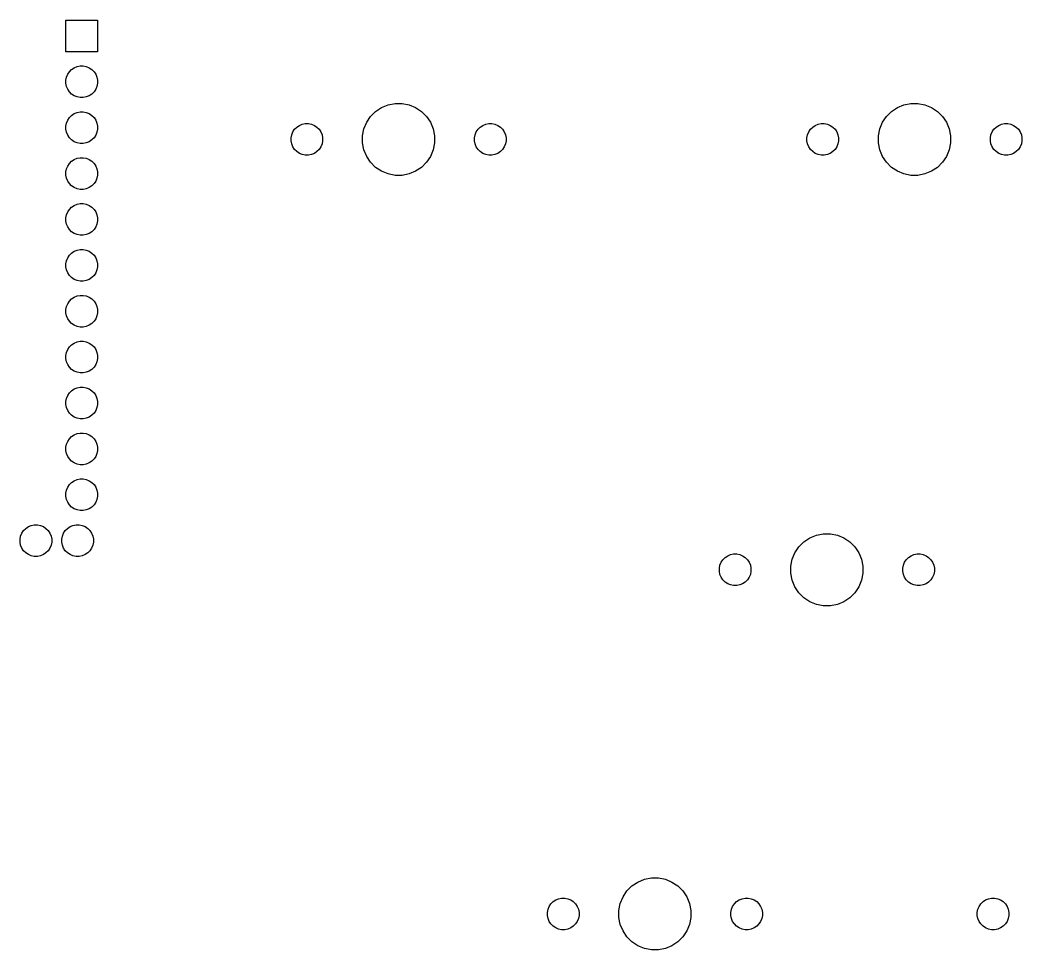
# Model space of a CAD drawing. Extents: x -662 to -203, y -195 to -58.
# Drawn here: x -544 to -488.5, y -109.2 to -57.7 of the extents above; entities that cross this region are included whole.
import ezdxf

# ---------------------------------------------------------------- set-up
doc = ezdxf.new("R2010")
doc.units = 0
doc.layers.add('BLACK', color=7, linetype='CONTINUOUS')

msp = doc.modelspace()

# ---------------------------------------------------------------- linework, layer by layer
at = {"layer": 'BLACK', "linetype": 'CONTINUOUS'}
for p, q in [((-541.414, -59.4741), (-541.414, -57.7215)), ((-541.414, -57.7215), (-539.661, -57.7215)), ((-539.661, -57.7215), (-539.661, -59.4741)), ((-539.661, -59.4741), (-541.414, -59.4741)), ((-541.218, -60.5792), (-541.096, -60.4571)), ((-541.096, -60.4571), (-540.952, -60.3612)), ((-540.952, -60.3612), (-540.793, -60.2952)), ((-540.793, -60.2952), (-540.624, -60.2615)), ((-540.624, -60.2615), (-540.451, -60.2615)), ((-540.451, -60.2615), (-540.282, -60.2952)), ((-540.282, -60.2952), (-540.122, -60.3612)), ((-540.122, -60.3612), (-539.979, -60.4571)), ((-539.979, -60.4571), (-539.857, -60.5792)), ((-541.414, -61.0515), (-541.38, -60.8822)), ((-541.38, -60.8822), (-541.314, -60.7227)), ((-541.314, -60.7227), (-541.218, -60.5792)), ((-539.857, -60.5792), (-539.761, -60.7227)), ((-539.761, -60.7227), (-539.695, -60.8822)), ((-539.695, -60.8822), (-539.661, -61.0515)), ((-541.414, -61.2241), (-541.414, -61.0515)), ((-541.38, -61.3934), (-541.414, -61.2241)), ((-541.314, -61.5529), (-541.38, -61.3934)), ((-541.218, -61.6964), (-541.314, -61.5529)), ((-539.761, -61.5529), (-539.857, -61.6964)), ((-539.695, -61.3934), (-539.761, -61.5529)), ((-539.661, -61.2241), (-539.695, -61.3934)), ((-539.661, -61.0515), (-539.661, -61.2241)), ((-541.096, -61.8185), (-541.218, -61.6964)), ((-540.952, -61.9144), (-541.096, -61.8185)), ((-540.793, -61.9804), (-540.952, -61.9144)), ((-540.624, -62.0141), (-540.793, -61.9804)), ((-540.451, -62.0141), (-540.624, -62.0141)), ((-540.282, -61.9804), (-540.451, -62.0141)), ((-540.122, -61.9144), (-540.282, -61.9804)), ((-539.979, -61.8185), (-540.122, -61.9144)), ((-539.857, -61.6964), (-539.979, -61.8185)), ((-524.257, -62.7767), (-523.93, -62.5585)), ((-523.93, -62.5585), (-523.568, -62.4082)), ((-523.568, -62.4082), (-523.182, -62.3316)), ((-523.182, -62.3316), (-522.79, -62.3316)), ((-522.79, -62.3316), (-522.404, -62.4082)), ((-522.404, -62.4082), (-522.042, -62.5585)), ((-522.042, -62.5585), (-521.715, -62.7767)), ((-495.682, -62.7767), (-495.355, -62.5585)), ((-495.355, -62.5585), (-494.993, -62.4082)), ((-494.993, -62.4082), (-494.607, -62.3316)), ((-494.607, -62.3316), (-494.215, -62.3316)), ((-494.215, -62.3316), (-493.829, -62.4082)), ((-493.829, -62.4082), (-493.467, -62.5585)), ((-493.467, -62.5585), (-493.14, -62.7767)), ((-541.38, -63.4222), (-541.314, -63.2627)), ((-541.314, -63.2627), (-541.218, -63.1192)), ((-541.218, -63.1192), (-541.096, -62.9971)), ((-541.096, -62.9971), (-540.952, -62.9012)), ((-540.952, -62.9012), (-540.793, -62.8352)), ((-540.793, -62.8352), (-540.624, -62.8015)), ((-540.624, -62.8015), (-540.451, -62.8015)), ((-540.451, -62.8015), (-540.282, -62.8352)), ((-540.282, -62.8352), (-540.122, -62.9012)), ((-540.122, -62.9012), (-539.979, -62.9971)), ((-539.979, -62.9971), (-539.857, -63.1192)), ((-539.857, -63.1192), (-539.761, -63.2627)), ((-539.761, -63.2627), (-539.695, -63.4222)), ((-524.753, -63.381), (-524.535, -63.0545)), ((-524.535, -63.0545), (-524.257, -62.7767)), ((-521.715, -62.7767), (-521.437, -63.0545)), ((-521.437, -63.0545), (-521.219, -63.381)), ((-496.178, -63.381), (-495.96, -63.0545)), ((-495.96, -63.0545), (-495.682, -62.7767)), ((-493.14, -62.7767), (-492.862, -63.0545)), ((-492.862, -63.0545), (-492.644, -63.381)), ((-541.414, -63.5915), (-541.38, -63.4222)), ((-541.414, -63.7641), (-541.414, -63.5915)), ((-541.38, -63.9334), (-541.414, -63.7641)), ((-539.695, -63.4222), (-539.661, -63.5915)), ((-539.661, -63.7641), (-539.695, -63.9334)), ((-539.661, -63.5915), (-539.661, -63.7641)), ((-528.841, -63.911), (-528.746, -63.7677)), ((-528.746, -63.7677), (-528.624, -63.6458)), ((-528.624, -63.6458), (-528.48, -63.5501)), ((-528.48, -63.5501), (-528.321, -63.4841)), ((-528.321, -63.4841), (-528.152, -63.4505)), ((-528.152, -63.4505), (-527.98, -63.4505)), ((-527.98, -63.4505), (-527.811, -63.4841)), ((-527.811, -63.4841), (-527.652, -63.5501)), ((-527.652, -63.5501), (-527.508, -63.6458)), ((-527.508, -63.6458), (-527.386, -63.7677)), ((-527.386, -63.7677), (-527.291, -63.911)), ((-524.98, -64.1291), (-524.903, -63.7439)), ((-524.903, -63.7439), (-524.753, -63.381)), ((-521.219, -63.381), (-521.069, -63.7439)), ((-521.069, -63.7439), (-520.992, -64.1291)), ((-518.681, -63.911), (-518.586, -63.7677)), ((-518.586, -63.7677), (-518.464, -63.6458)), ((-518.464, -63.6458), (-518.32, -63.5501)), ((-518.32, -63.5501), (-518.161, -63.4841)), ((-518.161, -63.4841), (-517.992, -63.4505)), ((-517.992, -63.4505), (-517.82, -63.4505)), ((-517.82, -63.4505), (-517.651, -63.4841)), ((-517.651, -63.4841), (-517.492, -63.5501)), ((-517.492, -63.5501), (-517.348, -63.6458)), ((-517.348, -63.6458), (-517.226, -63.7677)), ((-517.226, -63.7677), (-517.131, -63.911)), ((-500.266, -63.911), (-500.171, -63.7677)), ((-500.171, -63.7677), (-500.049, -63.6458)), ((-500.049, -63.6458), (-499.905, -63.5501)), ((-499.905, -63.5501), (-499.746, -63.4841)), ((-499.746, -63.4841), (-499.577, -63.4505)), ((-499.577, -63.4505), (-499.405, -63.4505)), ((-499.405, -63.4505), (-499.236, -63.4841)), ((-499.236, -63.4841), (-499.077, -63.5501)), ((-499.077, -63.5501), (-498.933, -63.6458)), ((-498.933, -63.6458), (-498.811, -63.7677)), ((-498.811, -63.7677), (-498.716, -63.911)), ((-496.405, -64.1291), (-496.328, -63.7439)), ((-496.328, -63.7439), (-496.178, -63.381)), ((-492.644, -63.381), (-492.494, -63.7439)), ((-492.494, -63.7439), (-492.417, -64.1291)), ((-490.106, -63.911), (-490.011, -63.7677)), ((-490.011, -63.7677), (-489.889, -63.6458)), ((-489.889, -63.6458), (-489.745, -63.5501)), ((-489.745, -63.5501), (-489.586, -63.4841)), ((-489.586, -63.4841), (-489.417, -63.4505)), ((-489.417, -63.4505), (-489.245, -63.4505)), ((-489.245, -63.4505), (-489.076, -63.4841)), ((-489.076, -63.4841), (-488.917, -63.5501)), ((-488.917, -63.5501), (-488.773, -63.6458)), ((-488.773, -63.6458), (-488.651, -63.7677)), ((-488.651, -63.7677), (-488.556, -63.911)), ((-541.314, -64.0929), (-541.38, -63.9334)), ((-541.218, -64.2364), (-541.314, -64.0929)), ((-541.096, -64.3585), (-541.218, -64.2364)), ((-540.952, -64.4544), (-541.096, -64.3585)), ((-539.979, -64.3585), (-540.122, -64.4544)), ((-539.857, -64.2364), (-539.979, -64.3585)), ((-539.761, -64.0929), (-539.857, -64.2364)), ((-539.695, -63.9334), (-539.761, -64.0929)), ((-528.941, -64.2393), (-528.907, -64.0703)), ((-528.941, -64.4117), (-528.941, -64.2393)), ((-528.907, -64.0703), (-528.841, -63.911)), ((-527.291, -63.911), (-527.225, -64.0703)), ((-527.225, -64.0703), (-527.191, -64.2393)), ((-527.191, -64.2393), (-527.191, -64.4117)), ((-524.98, -64.5219), (-524.98, -64.1291)), ((-520.992, -64.1291), (-520.992, -64.5219)), ((-518.781, -64.2393), (-518.747, -64.0703)), ((-518.781, -64.4117), (-518.781, -64.2393)), ((-518.747, -64.0703), (-518.681, -63.911)), ((-517.131, -63.911), (-517.065, -64.0703)), ((-517.065, -64.0703), (-517.031, -64.2393)), ((-517.031, -64.2393), (-517.031, -64.4117)), ((-500.366, -64.2393), (-500.332, -64.0703)), ((-500.366, -64.4117), (-500.366, -64.2393)), ((-500.332, -64.0703), (-500.266, -63.911)), ((-498.716, -63.911), (-498.65, -64.0703)), ((-498.65, -64.0703), (-498.616, -64.2393)), ((-498.616, -64.2393), (-498.616, -64.4117)), ((-496.405, -64.5219), (-496.405, -64.1291)), ((-492.417, -64.1291), (-492.417, -64.5219)), ((-490.206, -64.2393), (-490.172, -64.0703)), ((-490.206, -64.4117), (-490.206, -64.2393)), ((-490.172, -64.0703), (-490.106, -63.911)), ((-488.556, -63.911), (-488.49, -64.0703)), ((-488.49, -64.0703), (-488.456, -64.2393)), ((-488.456, -64.2393), (-488.456, -64.4117)), ((-540.793, -64.5204), (-540.952, -64.4544)), ((-540.624, -64.5541), (-540.793, -64.5204)), ((-540.451, -64.5541), (-540.624, -64.5541)), ((-540.282, -64.5204), (-540.451, -64.5541)), ((-540.122, -64.4544), (-540.282, -64.5204)), ((-528.907, -64.5807), (-528.941, -64.4117)), ((-528.841, -64.74), (-528.907, -64.5807)), ((-528.746, -64.8833), (-528.841, -64.74)), ((-528.624, -65.0052), (-528.746, -64.8833)), ((-527.386, -64.8833), (-527.508, -65.0052)), ((-527.291, -64.74), (-527.386, -64.8833)), ((-527.225, -64.5807), (-527.291, -64.74)), ((-527.191, -64.4117), (-527.225, -64.5807)), ((-524.903, -64.9071), (-524.98, -64.5219)), ((-524.753, -65.27), (-524.903, -64.9071)), ((-521.069, -64.9071), (-521.219, -65.27)), ((-520.992, -64.5219), (-521.069, -64.9071)), ((-518.747, -64.5807), (-518.781, -64.4117)), ((-518.681, -64.74), (-518.747, -64.5807)), ((-518.586, -64.8833), (-518.681, -64.74)), ((-518.464, -65.0052), (-518.586, -64.8833)), ((-517.226, -64.8833), (-517.348, -65.0052)), ((-517.131, -64.74), (-517.226, -64.8833)), ((-517.065, -64.5807), (-517.131, -64.74)), ((-517.031, -64.4117), (-517.065, -64.5807)), ((-500.332, -64.5807), (-500.366, -64.4117)), ((-500.266, -64.74), (-500.332, -64.5807)), ((-500.171, -64.8833), (-500.266, -64.74)), ((-500.049, -65.0052), (-500.171, -64.8833)), ((-498.811, -64.8833), (-498.933, -65.0052)), ((-498.716, -64.74), (-498.811, -64.8833)), ((-498.65, -64.5807), (-498.716, -64.74)), ((-498.616, -64.4117), (-498.65, -64.5807)), ((-496.328, -64.9071), (-496.405, -64.5219)), ((-496.178, -65.27), (-496.328, -64.9071)), ((-492.494, -64.9071), (-492.644, -65.27)), ((-492.417, -64.5219), (-492.494, -64.9071)), ((-490.172, -64.5807), (-490.206, -64.4117)), ((-490.106, -64.74), (-490.172, -64.5807)), ((-490.011, -64.8833), (-490.106, -64.74)), ((-489.889, -65.0052), (-490.011, -64.8833)), ((-488.651, -64.8833), (-488.773, -65.0052)), ((-488.556, -64.74), (-488.651, -64.8833)), ((-488.49, -64.5807), (-488.556, -64.74)), ((-488.456, -64.4117), (-488.49, -64.5807)), ((-541.096, -65.5371), (-540.952, -65.4412)), ((-540.952, -65.4412), (-540.793, -65.3752)), ((-540.793, -65.3752), (-540.624, -65.3415)), ((-540.624, -65.3415), (-540.451, -65.3415)), ((-540.451, -65.3415), (-540.282, -65.3752)), ((-540.282, -65.3752), (-540.122, -65.4412)), ((-540.122, -65.4412), (-539.979, -65.5371)), ((-528.48, -65.1009), (-528.624, -65.0052)), ((-528.321, -65.1669), (-528.48, -65.1009)), ((-528.152, -65.2005), (-528.321, -65.1669)), ((-527.98, -65.2005), (-528.152, -65.2005)), ((-527.811, -65.1669), (-527.98, -65.2005)), ((-527.652, -65.1009), (-527.811, -65.1669)), ((-527.508, -65.0052), (-527.652, -65.1009)), ((-524.535, -65.5965), (-524.753, -65.27)), ((-521.219, -65.27), (-521.437, -65.5965)), ((-518.32, -65.1009), (-518.464, -65.0052)), ((-518.161, -65.1669), (-518.32, -65.1009)), ((-517.992, -65.2005), (-518.161, -65.1669)), ((-517.82, -65.2005), (-517.992, -65.2005)), ((-517.651, -65.1669), (-517.82, -65.2005)), ((-517.492, -65.1009), (-517.651, -65.1669)), ((-517.348, -65.0052), (-517.492, -65.1009)), ((-499.905, -65.1009), (-500.049, -65.0052)), ((-499.746, -65.1669), (-499.905, -65.1009)), ((-499.577, -65.2005), (-499.746, -65.1669)), ((-499.405, -65.2005), (-499.577, -65.2005)), ((-499.236, -65.1669), (-499.405, -65.2005)), ((-499.077, -65.1009), (-499.236, -65.1669)), ((-498.933, -65.0052), (-499.077, -65.1009)), ((-495.96, -65.5965), (-496.178, -65.27)), ((-492.644, -65.27), (-492.862, -65.5965)), ((-489.745, -65.1009), (-489.889, -65.0052)), ((-489.586, -65.1669), (-489.745, -65.1009)), ((-489.417, -65.2005), (-489.586, -65.1669)), ((-489.245, -65.2005), (-489.417, -65.2005)), ((-489.076, -65.1669), (-489.245, -65.2005)), ((-488.917, -65.1009), (-489.076, -65.1669)), ((-488.773, -65.0052), (-488.917, -65.1009)), ((-541.414, -66.1315), (-541.38, -65.9622)), ((-541.38, -65.9622), (-541.314, -65.8027)), ((-541.314, -65.8027), (-541.218, -65.6592)), ((-541.218, -65.6592), (-541.096, -65.5371)), ((-539.979, -65.5371), (-539.857, -65.6592)), ((-539.857, -65.6592), (-539.761, -65.8027)), ((-539.761, -65.8027), (-539.695, -65.9622)), ((-539.695, -65.9622), (-539.661, -66.1315)), ((-524.257, -65.8743), (-524.535, -65.5965)), ((-523.93, -66.0925), (-524.257, -65.8743)), ((-521.715, -65.8743), (-522.042, -66.0925)), ((-521.437, -65.5965), (-521.715, -65.8743)), ((-495.682, -65.8743), (-495.96, -65.5965)), ((-495.355, -66.0925), (-495.682, -65.8743)), ((-493.14, -65.8743), (-493.467, -66.0925)), ((-492.862, -65.5965), (-493.14, -65.8743)), ((-541.414, -66.3041), (-541.414, -66.1315)), ((-541.38, -66.4734), (-541.414, -66.3041)), ((-541.314, -66.6329), (-541.38, -66.4734)), ((-539.695, -66.4734), (-539.761, -66.6329)), ((-539.661, -66.3041), (-539.695, -66.4734)), ((-539.661, -66.1315), (-539.661, -66.3041)), ((-523.568, -66.2428), (-523.93, -66.0925)), ((-523.182, -66.3194), (-523.568, -66.2428)), ((-522.79, -66.3194), (-523.182, -66.3194)), ((-522.404, -66.2428), (-522.79, -66.3194)), ((-522.042, -66.0925), (-522.404, -66.2428)), ((-494.993, -66.2428), (-495.355, -66.0925)), ((-494.607, -66.3194), (-494.993, -66.2428)), ((-494.215, -66.3194), (-494.607, -66.3194)), ((-493.829, -66.2428), (-494.215, -66.3194)), ((-493.467, -66.0925), (-493.829, -66.2428)), ((-541.218, -66.7764), (-541.314, -66.6329)), ((-541.096, -66.8985), (-541.218, -66.7764)), ((-540.952, -66.9944), (-541.096, -66.8985)), ((-540.793, -67.0604), (-540.952, -66.9944)), ((-540.624, -67.0941), (-540.793, -67.0604)), ((-540.451, -67.0941), (-540.624, -67.0941)), ((-540.282, -67.0604), (-540.451, -67.0941)), ((-540.122, -66.9944), (-540.282, -67.0604)), ((-539.979, -66.8985), (-540.122, -66.9944)), ((-539.857, -66.7764), (-539.979, -66.8985)), ((-539.761, -66.6329), (-539.857, -66.7764)), ((-541.314, -68.3427), (-541.218, -68.1992)), ((-541.218, -68.1992), (-541.096, -68.0771)), ((-541.096, -68.0771), (-540.952, -67.9812)), ((-540.952, -67.9812), (-540.793, -67.9152)), ((-540.793, -67.9152), (-540.624, -67.8815)), ((-540.624, -67.8815), (-540.451, -67.8815)), ((-540.451, -67.8815), (-540.282, -67.9152)), ((-540.282, -67.9152), (-540.122, -67.9812)), ((-540.122, -67.9812), (-539.979, -68.0771)), ((-539.979, -68.0771), (-539.857, -68.1992)), ((-539.857, -68.1992), (-539.761, -68.3427)), ((-541.414, -68.6715), (-541.38, -68.5022)), ((-541.414, -68.8441), (-541.414, -68.6715)), ((-541.38, -68.5022), (-541.314, -68.3427)), ((-539.761, -68.3427), (-539.695, -68.5022)), ((-539.695, -68.5022), (-539.661, -68.6715)), ((-539.661, -68.6715), (-539.661, -68.8441)), ((-541.38, -69.0134), (-541.414, -68.8441)), ((-541.314, -69.1729), (-541.38, -69.0134)), ((-541.218, -69.3164), (-541.314, -69.1729)), ((-541.096, -69.4385), (-541.218, -69.3164)), ((-539.857, -69.3164), (-539.979, -69.4385)), ((-539.761, -69.1729), (-539.857, -69.3164)), ((-539.695, -69.0134), (-539.761, -69.1729)), ((-539.661, -68.8441), (-539.695, -69.0134)), ((-540.952, -69.5344), (-541.096, -69.4385)), ((-540.793, -69.6004), (-540.952, -69.5344)), ((-540.624, -69.6341), (-540.793, -69.6004)), ((-540.451, -69.6341), (-540.624, -69.6341)), ((-540.282, -69.6004), (-540.451, -69.6341)), ((-540.122, -69.5344), (-540.282, -69.6004)), ((-539.979, -69.4385), (-540.122, -69.5344)), ((-540.952, -70.5212), (-540.793, -70.4552)), ((-540.793, -70.4552), (-540.624, -70.4215)), ((-540.624, -70.4215), (-540.451, -70.4215)), ((-540.451, -70.4215), (-540.282, -70.4552)), ((-540.282, -70.4552), (-540.122, -70.5212)), ((-541.38, -71.0422), (-541.314, -70.8827)), ((-541.314, -70.8827), (-541.218, -70.7392)), ((-541.218, -70.7392), (-541.096, -70.6171)), ((-541.096, -70.6171), (-540.952, -70.5212)), ((-540.122, -70.5212), (-539.979, -70.6171)), ((-539.979, -70.6171), (-539.857, -70.7392)), ((-539.857, -70.7392), (-539.761, -70.8827)), ((-539.761, -70.8827), (-539.695, -71.0422)), ((-541.414, -71.2115), (-541.38, -71.0422)), ((-541.414, -71.3841), (-541.414, -71.2115)), ((-541.38, -71.5534), (-541.414, -71.3841)), ((-541.314, -71.7129), (-541.38, -71.5534)), ((-539.695, -71.5534), (-539.761, -71.7129)), ((-539.695, -71.0422), (-539.661, -71.2115)), ((-539.661, -71.3841), (-539.695, -71.5534)), ((-539.661, -71.2115), (-539.661, -71.3841)), ((-541.218, -71.8564), (-541.314, -71.7129)), ((-541.096, -71.9785), (-541.218, -71.8564)), ((-540.952, -72.0744), (-541.096, -71.9785)), ((-540.793, -72.1404), (-540.952, -72.0744)), ((-540.624, -72.1741), (-540.793, -72.1404)), ((-540.282, -72.1404), (-540.451, -72.1741)), ((-540.122, -72.0744), (-540.282, -72.1404)), ((-539.979, -71.9785), (-540.122, -72.0744)), ((-539.857, -71.8564), (-539.979, -71.9785)), ((-539.761, -71.7129), (-539.857, -71.8564)), ((-540.451, -72.1741), (-540.624, -72.1741)), ((-541.218, -73.2792), (-541.096, -73.1571)), ((-541.096, -73.1571), (-540.952, -73.0612)), ((-540.952, -73.0612), (-540.793, -72.9952)), ((-540.793, -72.9952), (-540.624, -72.9615)), ((-540.624, -72.9615), (-540.451, -72.9615)), ((-540.451, -72.9615), (-540.282, -72.9952)), ((-540.282, -72.9952), (-540.122, -73.0612)), ((-540.122, -73.0612), (-539.979, -73.1571)), ((-539.979, -73.1571), (-539.857, -73.2792)), ((-541.414, -73.7515), (-541.38, -73.5822)), ((-541.414, -73.9241), (-541.414, -73.7515)), ((-541.38, -73.5822), (-541.314, -73.4227)), ((-541.314, -73.4227), (-541.218, -73.2792)), ((-539.857, -73.2792), (-539.761, -73.4227)), ((-539.761, -73.4227), (-539.695, -73.5822)), ((-539.695, -73.5822), (-539.661, -73.7515)), ((-539.661, -73.7515), (-539.661, -73.9241)), ((-541.38, -74.0934), (-541.414, -73.9241)), ((-541.314, -74.2529), (-541.38, -74.0934)), ((-541.218, -74.3964), (-541.314, -74.2529)), ((-539.761, -74.2529), (-539.857, -74.3964)), ((-539.695, -74.0934), (-539.761, -74.2529)), ((-539.661, -73.9241), (-539.695, -74.0934)), ((-541.096, -74.5185), (-541.218, -74.3964)), ((-540.952, -74.6144), (-541.096, -74.5185)), ((-540.793, -74.6804), (-540.952, -74.6144)), ((-540.624, -74.7141), (-540.793, -74.6804)), ((-540.451, -74.7141), (-540.624, -74.7141)), ((-540.282, -74.6804), (-540.451, -74.7141)), ((-540.122, -74.6144), (-540.282, -74.6804)), ((-539.979, -74.5185), (-540.122, -74.6144)), ((-539.857, -74.3964), (-539.979, -74.5185)), ((-541.38, -76.1222), (-541.314, -75.9627)), ((-541.314, -75.9627), (-541.218, -75.8192)), ((-541.218, -75.8192), (-541.096, -75.6971)), ((-541.096, -75.6971), (-540.952, -75.6012)), ((-540.952, -75.6012), (-540.793, -75.5352)), ((-540.793, -75.5352), (-540.624, -75.5015)), ((-540.624, -75.5015), (-540.451, -75.5015)), ((-540.451, -75.5015), (-540.282, -75.5352)), ((-540.282, -75.5352), (-540.122, -75.6012)), ((-540.122, -75.6012), (-539.979, -75.6971)), ((-539.979, -75.6971), (-539.857, -75.8192)), ((-539.857, -75.8192), (-539.761, -75.9627)), ((-539.761, -75.9627), (-539.695, -76.1222)), ((-541.414, -76.2915), (-541.38, -76.1222)), ((-541.414, -76.4641), (-541.414, -76.2915)), ((-541.38, -76.6334), (-541.414, -76.4641)), ((-539.695, -76.1222), (-539.661, -76.2915)), ((-539.661, -76.4641), (-539.695, -76.6334)), ((-539.661, -76.2915), (-539.661, -76.4641)), ((-541.314, -76.7929), (-541.38, -76.6334)), ((-541.218, -76.9364), (-541.314, -76.7929)), ((-541.096, -77.0585), (-541.218, -76.9364)), ((-540.952, -77.1544), (-541.096, -77.0585)), ((-539.979, -77.0585), (-540.122, -77.1544)), ((-539.857, -76.9364), (-539.979, -77.0585)), ((-539.761, -76.7929), (-539.857, -76.9364)), ((-539.695, -76.6334), (-539.761, -76.7929)), ((-540.793, -77.2204), (-540.952, -77.1544)), ((-540.624, -77.2541), (-540.793, -77.2204)), ((-540.451, -77.2541), (-540.624, -77.2541)), ((-540.282, -77.2204), (-540.451, -77.2541)), ((-540.122, -77.1544), (-540.282, -77.2204)), ((-541.218, -78.3592), (-541.096, -78.2371)), ((-541.096, -78.2371), (-540.952, -78.1412)), ((-540.952, -78.1412), (-540.793, -78.0752)), ((-540.793, -78.0752), (-540.624, -78.0415)), ((-540.624, -78.0415), (-540.451, -78.0415)), ((-540.451, -78.0415), (-540.282, -78.0752)), ((-540.282, -78.0752), (-540.122, -78.1412)), ((-540.122, -78.1412), (-539.979, -78.2371)), ((-539.979, -78.2371), (-539.857, -78.3592)), ((-541.414, -78.8315), (-541.38, -78.6622)), ((-541.38, -78.6622), (-541.314, -78.5027)), ((-541.314, -78.5027), (-541.218, -78.3592)), ((-539.857, -78.3592), (-539.761, -78.5027)), ((-539.761, -78.5027), (-539.695, -78.6622)), ((-539.695, -78.6622), (-539.661, -78.8315)), ((-541.414, -79.0041), (-541.414, -78.8315)), ((-541.38, -79.1734), (-541.414, -79.0041)), ((-541.314, -79.3329), (-541.38, -79.1734)), ((-541.218, -79.4764), (-541.314, -79.3329)), ((-539.761, -79.3329), (-539.857, -79.4764)), ((-539.695, -79.1734), (-539.761, -79.3329)), ((-539.661, -79.0041), (-539.695, -79.1734)), ((-539.661, -78.8315), (-539.661, -79.0041)), ((-541.096, -79.5985), (-541.218, -79.4764)), ((-540.952, -79.6944), (-541.096, -79.5985)), ((-540.793, -79.7604), (-540.952, -79.6944)), ((-540.624, -79.7941), (-540.793, -79.7604)), ((-540.451, -79.7941), (-540.624, -79.7941)), ((-540.282, -79.7604), (-540.451, -79.7941)), ((-540.122, -79.6944), (-540.282, -79.7604)), ((-539.979, -79.5985), (-540.122, -79.6944)), ((-539.857, -79.4764), (-539.979, -79.5985)), ((-541.314, -81.0427), (-541.218, -80.8992)), ((-541.218, -80.8992), (-541.096, -80.7771)), ((-541.096, -80.7771), (-540.952, -80.6812)), ((-540.952, -80.6812), (-540.793, -80.6152)), ((-540.793, -80.6152), (-540.624, -80.5815)), ((-540.624, -80.5815), (-540.451, -80.5815)), ((-540.451, -80.5815), (-540.282, -80.6152)), ((-540.282, -80.6152), (-540.122, -80.6812)), ((-540.122, -80.6812), (-539.979, -80.7771)), ((-539.979, -80.7771), (-539.857, -80.8992)), ((-539.857, -80.8992), (-539.761, -81.0427)), ((-541.414, -81.3715), (-541.38, -81.2022)), ((-541.414, -81.5441), (-541.414, -81.3715)), ((-541.38, -81.7134), (-541.414, -81.5441)), ((-541.38, -81.2022), (-541.314, -81.0427)), ((-539.761, -81.0427), (-539.695, -81.2022)), ((-539.695, -81.2022), (-539.661, -81.3715)), ((-539.661, -81.5441), (-539.695, -81.7134)), ((-539.661, -81.3715), (-539.661, -81.5441)), ((-541.314, -81.8729), (-541.38, -81.7134)), ((-541.218, -82.0164), (-541.314, -81.8729)), ((-541.096, -82.1385), (-541.218, -82.0164)), ((-539.857, -82.0164), (-539.979, -82.1385)), ((-539.761, -81.8729), (-539.857, -82.0164)), ((-539.695, -81.7134), (-539.761, -81.8729)), ((-540.952, -82.2344), (-541.096, -82.1385)), ((-540.793, -82.3004), (-540.952, -82.2344)), ((-540.624, -82.3341), (-540.793, -82.3004)), ((-540.451, -82.3341), (-540.624, -82.3341)), ((-540.282, -82.3004), (-540.451, -82.3341)), ((-540.122, -82.2344), (-540.282, -82.3004)), ((-539.979, -82.1385), (-540.122, -82.2344)), ((-541.096, -83.3171), (-540.952, -83.2212)), ((-540.952, -83.2212), (-540.793, -83.1552)), ((-540.793, -83.1552), (-540.624, -83.1215)), ((-540.624, -83.1215), (-540.451, -83.1215)), ((-540.451, -83.1215), (-540.282, -83.1552)), ((-540.282, -83.1552), (-540.122, -83.2212)), ((-540.122, -83.2212), (-539.979, -83.3171)), ((-541.414, -83.9115), (-541.38, -83.7422)), ((-541.38, -83.7422), (-541.314, -83.5827)), ((-541.314, -83.5827), (-541.218, -83.4392)), ((-541.218, -83.4392), (-541.096, -83.3171)), ((-539.979, -83.3171), (-539.857, -83.4392)), ((-539.857, -83.4392), (-539.761, -83.5827)), ((-539.761, -83.5827), (-539.695, -83.7422)), ((-539.695, -83.7422), (-539.661, -83.9115)), ((-541.414, -84.0841), (-541.414, -83.9115)), ((-541.38, -84.2534), (-541.414, -84.0841)), ((-541.314, -84.4129), (-541.38, -84.2534)), ((-539.695, -84.2534), (-539.761, -84.4129)), ((-539.661, -84.0841), (-539.695, -84.2534)), ((-539.661, -83.9115), (-539.661, -84.0841)), ((-541.218, -84.5564), (-541.314, -84.4129)), ((-541.096, -84.6785), (-541.218, -84.5564)), ((-540.952, -84.7744), (-541.096, -84.6785)), ((-540.793, -84.8404), (-540.952, -84.7744)), ((-540.624, -84.8741), (-540.793, -84.8404)), ((-540.451, -84.8741), (-540.624, -84.8741)), ((-540.282, -84.8404), (-540.451, -84.8741)), ((-540.122, -84.7744), (-540.282, -84.8404)), ((-539.979, -84.6785), (-540.122, -84.7744)), ((-539.857, -84.5564), (-539.979, -84.6785)), ((-539.761, -84.4129), (-539.857, -84.5564)), ((-543.854, -86.1227), (-543.758, -85.9792)), ((-543.758, -85.9792), (-543.636, -85.8571)), ((-543.636, -85.8571), (-543.492, -85.7612)), ((-543.492, -85.7612), (-543.333, -85.6952)), ((-543.333, -85.6952), (-543.164, -85.6615)), ((-543.164, -85.6615), (-542.991, -85.6615)), ((-542.991, -85.6615), (-542.822, -85.6952)), ((-542.822, -85.6952), (-542.662, -85.7612)), ((-542.662, -85.7612), (-542.519, -85.8571)), ((-542.519, -85.8571), (-542.397, -85.9792)), ((-542.397, -85.9792), (-542.301, -86.1227)), ((-541.543, -86.1227), (-541.447, -85.9792)), ((-541.447, -85.9792), (-541.325, -85.8571)), ((-541.325, -85.8571), (-541.181, -85.7612)), ((-541.181, -85.7612), (-541.022, -85.6952)), ((-541.022, -85.6952), (-540.852, -85.6615)), ((-540.852, -85.6615), (-540.68, -85.6615)), ((-540.68, -85.6615), (-540.51, -85.6952)), ((-540.51, -85.6952), (-540.351, -85.7612)), ((-540.351, -85.7612), (-540.207, -85.8571)), ((-540.207, -85.8571), (-540.085, -85.9792)), ((-540.085, -85.9792), (-539.989, -86.1227)), ((-543.954, -86.4515), (-543.92, -86.2822)), ((-543.954, -86.6241), (-543.954, -86.4515)), ((-543.92, -86.2822), (-543.854, -86.1227)), ((-542.301, -86.1227), (-542.235, -86.2822)), ((-542.235, -86.2822), (-542.201, -86.4515)), ((-542.201, -86.4515), (-542.201, -86.6241)), ((-541.642, -86.4515), (-541.609, -86.2822)), ((-541.642, -86.6241), (-541.642, -86.4515)), ((-541.609, -86.2822), (-541.543, -86.1227)), ((-539.989, -86.1227), (-539.923, -86.2822)), ((-539.923, -86.2822), (-539.89, -86.4515)), ((-539.89, -86.4515), (-539.89, -86.6241)), ((-500.533, -86.6019), (-500.207, -86.3837)), ((-500.207, -86.3837), (-499.844, -86.2334)), ((-499.844, -86.2334), (-499.459, -86.1568)), ((-499.459, -86.1568), (-499.066, -86.1568)), ((-499.066, -86.1568), (-498.681, -86.2334)), ((-498.681, -86.2334), (-498.318, -86.3837)), ((-498.318, -86.3837), (-497.991, -86.6019)), ((-543.92, -86.7934), (-543.954, -86.6241)), ((-543.854, -86.9529), (-543.92, -86.7934)), ((-543.758, -87.0964), (-543.854, -86.9529)), ((-543.636, -87.2185), (-543.758, -87.0964)), ((-542.397, -87.0964), (-542.519, -87.2185)), ((-542.301, -86.9529), (-542.397, -87.0964)), ((-542.235, -86.7934), (-542.301, -86.9529)), ((-542.201, -86.6241), (-542.235, -86.7934)), ((-541.609, -86.7934), (-541.642, -86.6241)), ((-541.543, -86.9529), (-541.609, -86.7934)), ((-541.447, -87.0964), (-541.543, -86.9529)), ((-541.325, -87.2185), (-541.447, -87.0964)), ((-540.085, -87.0964), (-540.207, -87.2185)), ((-539.989, -86.9529), (-540.085, -87.0964)), ((-539.923, -86.7934), (-539.989, -86.9529)), ((-539.89, -86.6241), (-539.923, -86.7934)), ((-501.029, -87.2062), (-500.811, -86.8797)), ((-500.811, -86.8797), (-500.533, -86.6019)), ((-497.991, -86.6019), (-497.714, -86.8797)), ((-497.714, -86.8797), (-497.495, -87.2062)), ((-543.492, -87.3144), (-543.636, -87.2185)), ((-543.333, -87.3804), (-543.492, -87.3144)), ((-543.164, -87.4141), (-543.333, -87.3804)), ((-542.991, -87.4141), (-543.164, -87.4141)), ((-542.822, -87.3804), (-542.991, -87.4141)), ((-542.662, -87.3144), (-542.822, -87.3804)), ((-542.519, -87.2185), (-542.662, -87.3144)), ((-541.181, -87.3144), (-541.325, -87.2185)), ((-541.022, -87.3804), (-541.181, -87.3144)), ((-540.852, -87.4141), (-541.022, -87.3804)), ((-540.68, -87.4141), (-540.852, -87.4141)), ((-540.51, -87.3804), (-540.68, -87.4141)), ((-540.351, -87.3144), (-540.51, -87.3804)), ((-540.207, -87.2185), (-540.351, -87.3144)), ((-505.118, -87.7362), (-505.022, -87.5929)), ((-505.022, -87.5929), (-504.9, -87.471)), ((-504.9, -87.471), (-504.757, -87.3753)), ((-504.757, -87.3753), (-504.598, -87.3093)), ((-504.598, -87.3093), (-504.429, -87.2757)), ((-504.429, -87.2757), (-504.256, -87.2757)), ((-504.256, -87.2757), (-504.087, -87.3093)), ((-504.087, -87.3093), (-503.928, -87.3753)), ((-503.928, -87.3753), (-503.785, -87.471)), ((-503.785, -87.471), (-503.663, -87.5929)), ((-503.663, -87.5929), (-503.567, -87.7362)), ((-501.256, -87.9543), (-501.18, -87.5691)), ((-501.18, -87.5691), (-501.029, -87.2062)), ((-497.495, -87.2062), (-497.345, -87.5691)), ((-497.345, -87.5691), (-497.268, -87.9543)), ((-494.958, -87.7362), (-494.862, -87.5929)), ((-494.862, -87.5929), (-494.74, -87.471)), ((-494.74, -87.471), (-494.597, -87.3753)), ((-494.597, -87.3753), (-494.438, -87.3093)), ((-494.438, -87.3093), (-494.269, -87.2757)), ((-494.269, -87.2757), (-494.096, -87.2757)), ((-494.096, -87.2757), (-493.927, -87.3093)), ((-493.927, -87.3093), (-493.768, -87.3753)), ((-493.768, -87.3753), (-493.625, -87.471)), ((-493.625, -87.471), (-493.503, -87.5929)), ((-493.503, -87.5929), (-493.407, -87.7362)), ((-505.217, -88.0645), (-505.184, -87.8955)), ((-505.217, -88.2369), (-505.217, -88.0645)), ((-505.184, -88.4059), (-505.217, -88.2369)), ((-505.184, -87.8955), (-505.118, -87.7362)), ((-503.567, -87.7362), (-503.501, -87.8955)), ((-503.501, -87.8955), (-503.467, -88.0645)), ((-503.467, -88.2369), (-503.501, -88.4059)), ((-503.467, -88.0645), (-503.467, -88.2369)), ((-501.256, -88.3471), (-501.256, -87.9543)), ((-497.268, -87.9543), (-497.268, -88.3471)), ((-495.057, -88.0645), (-495.024, -87.8955)), ((-495.057, -88.2369), (-495.057, -88.0645)), ((-495.024, -88.4059), (-495.057, -88.2369)), ((-495.024, -87.8955), (-494.958, -87.7362)), ((-493.407, -87.7362), (-493.341, -87.8955)), ((-493.341, -87.8955), (-493.307, -88.0645)), ((-493.307, -88.2369), (-493.341, -88.4059)), ((-493.307, -88.0645), (-493.307, -88.2369)), ((-505.118, -88.5652), (-505.184, -88.4059)), ((-505.022, -88.7085), (-505.118, -88.5652)), ((-504.9, -88.8304), (-505.022, -88.7085)), ((-503.663, -88.7085), (-503.785, -88.8304)), ((-503.567, -88.5652), (-503.663, -88.7085)), ((-503.501, -88.4059), (-503.567, -88.5652)), ((-501.18, -88.7323), (-501.256, -88.3471)), ((-501.029, -89.0952), (-501.18, -88.7323)), ((-497.345, -88.7323), (-497.495, -89.0952)), ((-497.268, -88.3471), (-497.345, -88.7323)), ((-494.958, -88.5652), (-495.024, -88.4059)), ((-494.862, -88.7085), (-494.958, -88.5652)), ((-494.74, -88.8304), (-494.862, -88.7085)), ((-493.503, -88.7085), (-493.625, -88.8304)), ((-493.407, -88.5652), (-493.503, -88.7085)), ((-493.341, -88.4059), (-493.407, -88.5652)), ((-504.757, -88.9261), (-504.9, -88.8304)), ((-504.598, -88.9921), (-504.757, -88.9261)), ((-504.429, -89.0257), (-504.598, -88.9921)), ((-504.256, -89.0257), (-504.429, -89.0257)), ((-504.087, -88.9921), (-504.256, -89.0257)), ((-503.928, -88.9261), (-504.087, -88.9921)), ((-503.785, -88.8304), (-503.928, -88.9261)), ((-500.811, -89.4217), (-501.029, -89.0952)), ((-497.495, -89.0952), (-497.714, -89.4217)), ((-494.597, -88.9261), (-494.74, -88.8304)), ((-494.438, -88.9921), (-494.597, -88.9261)), ((-494.269, -89.0257), (-494.438, -88.9921)), ((-494.096, -89.0257), (-494.269, -89.0257)), ((-493.927, -88.9921), (-494.096, -89.0257)), ((-493.768, -88.9261), (-493.927, -88.9921)), ((-493.625, -88.8304), (-493.768, -88.9261)), ((-500.533, -89.6995), (-500.811, -89.4217)), ((-500.207, -89.9177), (-500.533, -89.6995)), ((-497.991, -89.6995), (-498.318, -89.9177)), ((-497.714, -89.4217), (-497.991, -89.6995)), ((-499.844, -90.068), (-500.207, -89.9177)), ((-499.459, -90.1446), (-499.844, -90.068)), ((-499.066, -90.1446), (-499.459, -90.1446)), ((-498.681, -90.068), (-499.066, -90.1446)), ((-498.318, -89.9177), (-498.681, -90.068)), ((-510.058, -105.652), (-509.732, -105.434)), ((-509.732, -105.434), (-509.369, -105.283)), ((-509.369, -105.283), (-508.984, -105.207)), ((-508.984, -105.207), (-508.591, -105.207)), ((-508.591, -105.207), (-508.206, -105.283)), ((-508.206, -105.283), (-507.843, -105.434)), ((-507.843, -105.434), (-507.516, -105.652)), ((-510.554, -106.256), (-510.336, -105.93)), ((-510.336, -105.93), (-510.058, -105.652)), ((-507.516, -105.652), (-507.239, -105.93)), ((-507.239, -105.93), (-507.02, -106.256)), ((-514.547, -106.643), (-514.425, -106.521)), ((-514.425, -106.521), (-514.282, -106.425)), ((-514.282, -106.425), (-514.123, -106.359)), ((-514.123, -106.359), (-513.954, -106.326)), ((-513.954, -106.326), (-513.781, -106.326)), ((-513.781, -106.326), (-513.612, -106.359)), ((-513.612, -106.359), (-513.453, -106.425)), ((-513.453, -106.425), (-513.31, -106.521)), ((-513.31, -106.521), (-513.188, -106.643)), ((-510.705, -106.619), (-510.554, -106.256)), ((-507.02, -106.256), (-506.87, -106.619)), ((-504.387, -106.643), (-504.265, -106.521)), ((-504.265, -106.521), (-504.122, -106.425)), ((-504.122, -106.425), (-503.963, -106.359)), ((-503.963, -106.359), (-503.794, -106.326)), ((-503.794, -106.326), (-503.621, -106.326)), ((-503.621, -106.326), (-503.452, -106.359)), ((-503.452, -106.359), (-503.293, -106.425)), ((-503.293, -106.425), (-503.15, -106.521)), ((-503.15, -106.521), (-503.028, -106.643)), ((-490.735, -106.643), (-490.613, -106.521)), ((-490.613, -106.521), (-490.469, -106.425)), ((-490.469, -106.425), (-490.31, -106.359)), ((-490.31, -106.359), (-490.141, -106.326)), ((-490.141, -106.326), (-489.969, -106.326)), ((-489.969, -106.326), (-489.8, -106.359)), ((-489.8, -106.359), (-489.64, -106.425)), ((-489.64, -106.425), (-489.497, -106.521)), ((-489.497, -106.521), (-489.375, -106.643)), ((-514.742, -107.115), (-514.709, -106.945)), ((-514.709, -106.945), (-514.643, -106.786)), ((-514.643, -106.786), (-514.547, -106.643)), ((-513.188, -106.643), (-513.092, -106.786)), ((-513.092, -106.786), (-513.026, -106.945)), ((-513.026, -106.945), (-512.992, -107.115)), ((-510.781, -107.004), (-510.705, -106.619)), ((-510.781, -107.397), (-510.781, -107.004)), ((-506.87, -106.619), (-506.793, -107.004)), ((-506.793, -107.004), (-506.793, -107.397)), ((-504.582, -107.115), (-504.549, -106.945)), ((-504.549, -106.945), (-504.483, -106.786)), ((-504.483, -106.786), (-504.387, -106.643)), ((-503.028, -106.643), (-502.932, -106.786)), ((-502.932, -106.786), (-502.866, -106.945)), ((-502.866, -106.945), (-502.832, -107.115)), ((-490.93, -107.115), (-490.896, -106.945)), ((-490.896, -106.945), (-490.83, -106.786)), ((-490.83, -106.786), (-490.735, -106.643)), ((-489.375, -106.643), (-489.279, -106.786)), ((-489.279, -106.786), (-489.214, -106.945)), ((-489.214, -106.945), (-489.18, -107.115)), ((-514.742, -107.287), (-514.742, -107.115)), ((-514.709, -107.456), (-514.742, -107.287)), ((-514.643, -107.615), (-514.709, -107.456)), ((-514.547, -107.758), (-514.643, -107.615)), ((-513.092, -107.615), (-513.188, -107.758)), ((-513.026, -107.456), (-513.092, -107.615)), ((-512.992, -107.287), (-513.026, -107.456)), ((-512.992, -107.115), (-512.992, -107.287)), ((-510.705, -107.782), (-510.781, -107.397)), ((-506.793, -107.397), (-506.87, -107.782)), ((-504.582, -107.287), (-504.582, -107.115)), ((-504.549, -107.456), (-504.582, -107.287)), ((-504.483, -107.615), (-504.549, -107.456)), ((-504.387, -107.758), (-504.483, -107.615)), ((-502.932, -107.615), (-503.028, -107.758)), ((-502.866, -107.456), (-502.932, -107.615)), ((-502.832, -107.287), (-502.866, -107.456)), ((-502.832, -107.115), (-502.832, -107.287)), ((-490.93, -107.287), (-490.93, -107.115)), ((-490.896, -107.456), (-490.93, -107.287)), ((-490.83, -107.615), (-490.896, -107.456)), ((-490.735, -107.758), (-490.83, -107.615)), ((-489.279, -107.615), (-489.375, -107.758)), ((-489.214, -107.456), (-489.279, -107.615)), ((-489.18, -107.287), (-489.214, -107.456)), ((-489.18, -107.115), (-489.18, -107.287)), ((-514.425, -107.88), (-514.547, -107.758)), ((-514.282, -107.976), (-514.425, -107.88)), ((-514.123, -108.042), (-514.282, -107.976)), ((-513.954, -108.076), (-514.123, -108.042)), ((-513.781, -108.076), (-513.954, -108.076)), ((-513.612, -108.042), (-513.781, -108.076)), ((-513.453, -107.976), (-513.612, -108.042)), ((-513.31, -107.88), (-513.453, -107.976)), ((-513.188, -107.758), (-513.31, -107.88)), ((-510.554, -108.145), (-510.705, -107.782)), ((-510.336, -108.472), (-510.554, -108.145)), ((-507.02, -108.145), (-507.239, -108.472)), ((-506.87, -107.782), (-507.02, -108.145)), ((-504.265, -107.88), (-504.387, -107.758)), ((-504.122, -107.976), (-504.265, -107.88)), ((-503.963, -108.042), (-504.122, -107.976)), ((-503.794, -108.076), (-503.963, -108.042)), ((-503.621, -108.076), (-503.794, -108.076)), ((-503.452, -108.042), (-503.621, -108.076)), ((-503.293, -107.976), (-503.452, -108.042)), ((-503.15, -107.88), (-503.293, -107.976)), ((-503.028, -107.758), (-503.15, -107.88)), ((-490.613, -107.88), (-490.735, -107.758)), ((-490.469, -107.976), (-490.613, -107.88)), ((-490.31, -108.042), (-490.469, -107.976)), ((-490.141, -108.076), (-490.31, -108.042)), ((-489.969, -108.076), (-490.141, -108.076)), ((-489.8, -108.042), (-489.969, -108.076)), ((-489.64, -107.976), (-489.8, -108.042)), ((-489.497, -107.88), (-489.64, -107.976)), ((-489.375, -107.758), (-489.497, -107.88)), ((-510.058, -108.749), (-510.336, -108.472)), ((-509.732, -108.968), (-510.058, -108.749)), ((-507.516, -108.749), (-507.843, -108.968)), ((-507.239, -108.472), (-507.516, -108.749)), ((-509.369, -109.118), (-509.732, -108.968)), ((-508.984, -109.195), (-509.369, -109.118)), ((-508.591, -109.195), (-508.984, -109.195)), ((-508.206, -109.118), (-508.591, -109.195)), ((-507.843, -108.968), (-508.206, -109.118))]:
    msp.add_line(p, q, dxfattribs=at)

doc.saveas('drawing.dxf')
